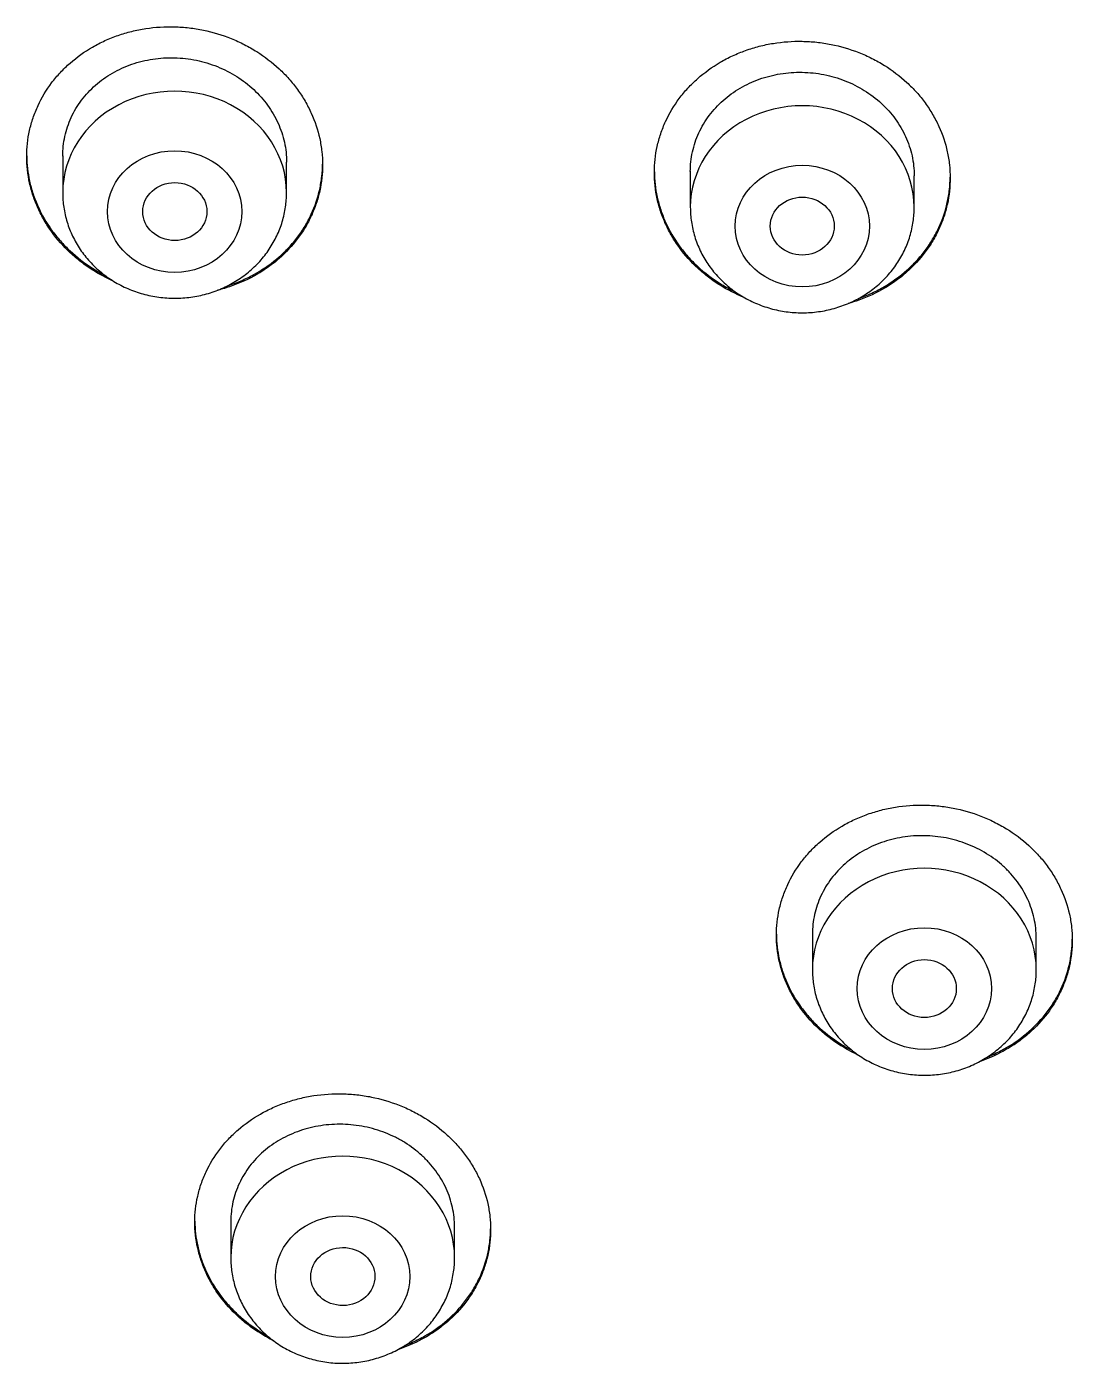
# Model space of a CAD drawing. Header units: millimetres. Extents: x 976 to 9349, y -1578 to 2211.
# Drawn here: x 2934.957 to 2936.265, y 980.209 to 981.881 of the extents above; entities that cross this region are included whole.
import ezdxf

# ---------------------------------------------------------------- set-up
doc = ezdxf.new("R2010")
doc.units = ezdxf.units.MM
doc.layers.add('Wbudowane', color=175, linetype='Continuous')

# ---------------------------------------------------------------- blocks, each defined once
blk = doc.blocks.new('Z$W@#21058')
for p, q in [((16.955, 137.839), (16.955, 137.7928)), ((17.235, 137.7928), (17.235, 137.8308)), ((17.74, 137.8195), (17.74, 137.7746)), ((18.02, 137.7746), (18.02, 137.8139)), ((17.8927, 136.8704), (17.8927, 136.8205)), ((18.1727, 136.8205), (18.1727, 136.8602)), ((17.1652, 136.506), (17.1652, 136.4602)), ((17.4452, 136.4602), (17.4452, 136.4986))]:
    blk.add_line(p, q)
for centre in [(17.095, 137.7928), (17.88, 137.7746), (18.0327, 136.8205), (17.3052, 136.4602)]:
    blk.add_ellipse(centre, major_axis=(0.14, 0), ratio=0.906308, start_param=0, end_param=3.141593)
for centre, major_axis, ratio in [((17.095, 137.7691), (-0.084, 0), 0.906308), ((17.88, 137.7509), (-0.084, 0), 0.906308), ((17.0952, 137.7691), (0.0401, 0), 0.904923), ((17.88, 137.7509), (0.04, 0), 0.906198), ((18.0327, 136.7969), (0.084, 0), 0.906308), ((18.0327, 136.7969), (0.04, 0), 0.906246), ((17.3052, 136.4365), (-0.084, 0), 0.906308), ((17.3054, 136.4366), (0.0401, 0.0003), 0.905509)]:
    blk.add_ellipse(centre, major_axis=major_axis, ratio=ratio)
for points, knots in [([(16.91, 137.8379), (16.91, 137.849), (16.9112, 137.8598), (16.9147, 137.8758), (16.9162, 137.8811), (16.9197, 137.8915), (16.9218, 137.8967), (16.9288, 137.9117), (16.9345, 137.9212), (16.9445, 137.9346), (16.9482, 137.9389), (16.9559, 137.9473), (16.96, 137.9512), (16.9728, 137.9624), (16.9821, 137.9691), (16.9973, 137.9778), (17.0025, 137.9805), (17.0132, 137.9854), (17.0241, 137.9898), (17.0355, 137.9931), (17.047, 137.996), (17.053, 137.9972), (17.0709, 137.9999), (17.0828, 138.0006), (17.1009, 138.0001), (17.107, 137.9997), (17.1191, 137.9983), (17.1251, 137.9973), (17.1429, 137.9936), (17.1544, 137.9901), (17.1712, 137.9834), (17.1768, 137.9808), (17.1875, 137.9754), (17.1926, 137.9724), (17.2077, 137.9629), (17.217, 137.9557), (17.23, 137.9437), (17.2341, 137.9395), (17.2418, 137.9308), (17.2489, 137.9218), (17.2552, 137.9123), (17.2609, 137.9024), (17.2635, 137.8973), (17.2705, 137.8819), (17.274, 137.8713), (17.2776, 137.8551), (17.2785, 137.8496), (17.2797, 137.8385), (17.28, 137.833), (17.28, 137.8166), (17.2788, 137.8058), (17.2753, 137.7896), (17.2738, 137.7843), (17.2703, 137.7739), (17.2662, 137.7637), (17.2611, 137.7539), (17.2554, 137.7444), (17.2522, 137.7397), (17.2421, 137.7262), (17.2344, 137.718), (17.2216, 137.7067), (17.2171, 137.7032), (17.2077, 137.6964), (17.2028, 137.6933), (17.1877, 137.6845), (17.1771, 137.6797), (17.1603, 137.6738), (17.1546, 137.6721), (17.1487, 137.6707), (17.1486, 137.6706), (17.1485, 137.6706)], [0, 0, 0, 0, 0.044428, 0.044428, 0.066643, 0.066643, 0.088857, 0.088857, 0.133285, 0.133285, 0.1555, 0.1555, 0.177714, 0.177714, 0.222142, 0.222142, 0.244357, 0.244357, 0.266571, 0.288785, 0.288785, 0.310999, 0.310999, 0.355428, 0.355428, 0.377642, 0.377642, 0.399856, 0.399856, 0.444285, 0.444285, 0.466499, 0.466499, 0.488713, 0.488713, 0.533142, 0.533142, 0.555356, 0.555356, 0.57757, 0.599784, 0.599784, 0.621999, 0.621999, 0.666427, 0.666427, 0.688641, 0.688641, 0.710856, 0.710856, 0.755284, 0.755284, 0.777498, 0.777498, 0.799713, 0.821927, 0.821927, 0.844141, 0.844141, 0.88857, 0.88857, 0.910784, 0.910784, 0.932998, 0.932998, 0.977426, 0.977426, 0.999641, 0.999641, 1, 1, 1, 1]), ([(17.695, 137.818), (17.695, 137.829), (17.6962, 137.8399), (17.6997, 137.8559), (17.7012, 137.8612), (17.7047, 137.8717), (17.7068, 137.8769), (17.7138, 137.892), (17.7194, 137.9015), (17.7295, 137.915), (17.7331, 137.9194), (17.7409, 137.9278), (17.745, 137.9317), (17.7578, 137.9431), (17.7671, 137.9499), (17.7822, 137.9588), (17.7875, 137.9615), (17.7982, 137.9665), (17.8091, 137.9709), (17.8204, 137.9744), (17.832, 137.9774), (17.8379, 137.9786), (17.8558, 137.9815), (17.8678, 137.9824), (17.8859, 137.982), (17.892, 137.9817), (17.9041, 137.9804), (17.9101, 137.9794), (17.9279, 137.9759), (17.9395, 137.9725), (17.9562, 137.9659), (17.9618, 137.9635), (17.9725, 137.9581), (17.9777, 137.9552), (17.9927, 137.9458), (18.0021, 137.9387), (18.015, 137.9267), (18.0191, 137.9226), (18.0268, 137.914), (18.034, 137.9051), (18.0402, 137.8956), (18.0459, 137.8858), (18.0486, 137.8807), (18.0555, 137.8653), (18.059, 137.8548), (18.0626, 137.8386), (18.0635, 137.8331), (18.0647, 137.8221), (18.065, 137.8166), (18.065, 137.8002), (18.0638, 137.7893), (18.0603, 137.7732), (18.0588, 137.7678), (18.0553, 137.7574), (18.0512, 137.7471), (18.0461, 137.7373), (18.0404, 137.7278), (18.0372, 137.7231), (18.0271, 137.7095), (18.0194, 137.7012), (18.0066, 137.6898), (18.0022, 137.6862), (17.9928, 137.6794), (17.9878, 137.6761), (17.9728, 137.6673), (17.9621, 137.6623), (17.9465, 137.6567), (17.9419, 137.6553), (17.9373, 137.654)], [0, 0, 0, 0, 0.044646, 0.044646, 0.066969, 0.066969, 0.089292, 0.089292, 0.133939, 0.133939, 0.156262, 0.156262, 0.178585, 0.178585, 0.223231, 0.223231, 0.245554, 0.245554, 0.267877, 0.2902, 0.2902, 0.312523, 0.312523, 0.357169, 0.357169, 0.379492, 0.379492, 0.401816, 0.401816, 0.446462, 0.446462, 0.468785, 0.468785, 0.491108, 0.491108, 0.535754, 0.535754, 0.558077, 0.558077, 0.5804, 0.602723, 0.602723, 0.625046, 0.625046, 0.669693, 0.669693, 0.692016, 0.692016, 0.714339, 0.714339, 0.758985, 0.758985, 0.781308, 0.781308, 0.803631, 0.825954, 0.825954, 0.848277, 0.848277, 0.892924, 0.892924, 0.915247, 0.915247, 0.93757, 0.93757, 0.982216, 0.982216, 1, 1, 1, 1]), ([(16.955, 137.8386), (16.955, 137.8469), (16.9559, 137.8551), (16.9586, 137.8673), (16.9597, 137.8713), (16.9624, 137.8792), (16.9654, 137.8869), (16.9693, 137.8943), (16.9737, 137.9015), (16.976, 137.905), (16.9837, 137.9152), (16.9895, 137.9215), (16.9992, 137.93), (17.0026, 137.9327), (17.0097, 137.9378), (17.0134, 137.9402), (17.0248, 137.9467), (17.0329, 137.9504), (17.0456, 137.9548), (17.0499, 137.9561), (17.0587, 137.9583), (17.0631, 137.9592), (17.0766, 137.9612), (17.0856, 137.9618), (17.0995, 137.9614), (17.1041, 137.9611), (17.1132, 137.96), (17.1222, 137.9586), (17.131, 137.9563), (17.1398, 137.9537), (17.1442, 137.9522), (17.1569, 137.947), (17.165, 137.9429), (17.1802, 137.9333), (17.1874, 137.9278), (17.2003, 137.9157), (17.2061, 137.9092), (17.2138, 137.8986), (17.2162, 137.8949), (17.2206, 137.8875), (17.2245, 137.8799), (17.2276, 137.872), (17.2302, 137.864), (17.2314, 137.8599), (17.2341, 137.8475), (17.235, 137.8392), (17.235, 137.8308)], [0, 0, 0, 0, 0.062393, 0.062393, 0.093647, 0.093647, 0.1249, 0.156154, 0.156154, 0.187408, 0.187408, 0.249915, 0.249915, 0.281168, 0.281168, 0.312422, 0.312422, 0.374929, 0.374929, 0.406182, 0.406182, 0.437436, 0.437436, 0.499943, 0.499943, 0.531197, 0.531197, 0.56245, 0.593704, 0.593704, 0.624957, 0.624957, 0.687464, 0.687464, 0.749972, 0.749972, 0.812479, 0.812479, 0.843732, 0.843732, 0.874986, 0.906239, 0.906239, 0.937493, 0.937493, 1, 1, 1, 1]), ([(17.74, 137.8192), (17.74, 137.8274), (17.7409, 137.8356), (17.7436, 137.8478), (17.7447, 137.8519), (17.7473, 137.8598), (17.7504, 137.8675), (17.7543, 137.8749), (17.7586, 137.8822), (17.761, 137.8857), (17.7687, 137.896), (17.7745, 137.9023), (17.7842, 137.9109), (17.7875, 137.9136), (17.7947, 137.9188), (17.7984, 137.9212), (17.8098, 137.9279), (17.8178, 137.9317), (17.8305, 137.9362), (17.8349, 137.9376), (17.8437, 137.9398), (17.8481, 137.9407), (17.8615, 137.9429), (17.8706, 137.9436), (17.8845, 137.9433), (17.8891, 137.943), (17.8982, 137.9421), (17.9072, 137.9407), (17.9161, 137.9385), (17.9248, 137.936), (17.9292, 137.9345), (17.9419, 137.9295), (17.95, 137.9254), (17.9652, 137.916), (17.9724, 137.9105), (17.9854, 137.8985), (17.9912, 137.8921), (17.9988, 137.8815), (18.0012, 137.8779), (18.0056, 137.8705), (18.0095, 137.8629), (18.0126, 137.8551), (18.0152, 137.8471), (18.0164, 137.843), (18.0191, 137.8307), (18.02, 137.8223), (18.02, 137.8139)], [0, 0, 0, 0, 0.062394, 0.062394, 0.093647, 0.093647, 0.124901, 0.156154, 0.156154, 0.187408, 0.187408, 0.249915, 0.249915, 0.281169, 0.281169, 0.312422, 0.312422, 0.374929, 0.374929, 0.406183, 0.406183, 0.437436, 0.437436, 0.499943, 0.499943, 0.531197, 0.531197, 0.56245, 0.593704, 0.593704, 0.624958, 0.624958, 0.687465, 0.687465, 0.749972, 0.749972, 0.812479, 0.812479, 0.843732, 0.843732, 0.874986, 0.906239, 0.906239, 0.937493, 0.937493, 1, 1, 1, 1]), ([(16.91, 137.8389), (16.9101, 137.8282), (16.9113, 137.8176), (16.9147, 137.8018), (16.9162, 137.7964), (16.9197, 137.7858), (16.9218, 137.7805), (16.9288, 137.765), (16.9345, 137.7552), (16.9445, 137.7413), (16.9482, 137.7367), (16.9559, 137.728), (16.96, 137.7238), (16.9728, 137.7118), (16.9821, 137.7046), (16.9973, 137.695), (17.0025, 137.692), (17.0079, 137.6893)], [0, 0, 0, 0, 0.177075, 0.177075, 0.268526, 0.268526, 0.359976, 0.359976, 0.542878, 0.542878, 0.634329, 0.634329, 0.72578, 0.72578, 0.908682, 0.908682, 1, 1, 1, 1]), ([(17.0182, 137.6822), (17.0092, 137.6862), (17.0007, 137.6908), (16.9875, 137.6991), (16.9826, 137.7025), (16.9731, 137.7098), (16.9686, 137.7136), (16.9558, 137.7256), (16.9481, 137.7342), (16.938, 137.7482), (16.9348, 137.7531), (16.9291, 137.7629), (16.9239, 137.773), (16.9198, 137.7834), (16.9163, 137.794), (16.9148, 137.7994), (16.9112, 137.8158), (16.91, 137.8268), (16.91, 137.8379)], [0, 0, 0, 0, 0.140102, 0.140102, 0.226092, 0.226092, 0.312082, 0.312082, 0.484061, 0.484061, 0.570051, 0.570051, 0.656041, 0.742031, 0.742031, 0.82802, 0.82802, 1, 1, 1, 1]), ([(17.1614, 137.6764), (17.1628, 137.6768), (17.1642, 137.6773), (17.1712, 137.6797), (17.1768, 137.6819), (17.1875, 137.6868), (17.1926, 137.6895), (17.2077, 137.6982), (17.217, 137.7048), (17.23, 137.7162), (17.2341, 137.7202), (17.2418, 137.7284), (17.2489, 137.737), (17.2552, 137.7462), (17.2609, 137.7558), (17.2635, 137.7607), (17.2705, 137.7758), (17.274, 137.7862), (17.2776, 137.8022), (17.2785, 137.8076), (17.2797, 137.8183), (17.28, 137.8234), (17.28, 137.8286)], [0, 0, 0, 0, 0.020721, 0.020721, 0.102743, 0.102743, 0.184765, 0.184765, 0.348809, 0.348809, 0.430831, 0.430831, 0.512853, 0.594875, 0.594875, 0.676897, 0.676897, 0.840942, 0.840942, 0.922964, 0.922964, 1, 1, 1, 1]), ([(17.695, 137.819), (17.6951, 137.8083), (17.6963, 137.7977), (17.6997, 137.7819), (17.7012, 137.7766), (17.7047, 137.766), (17.7068, 137.7607), (17.7138, 137.7453), (17.7194, 137.7356), (17.7295, 137.7217), (17.7331, 137.7172), (17.7409, 137.7085), (17.745, 137.7044), (17.7578, 137.6926), (17.7671, 137.6854), (17.7822, 137.676), (17.7875, 137.673), (17.794, 137.6698), (17.7951, 137.6692), (17.7962, 137.6687)], [0, 0, 0, 0, 0.173727, 0.173727, 0.263446, 0.263446, 0.353165, 0.353165, 0.532604, 0.532604, 0.622324, 0.622324, 0.712043, 0.712043, 0.891482, 0.891482, 0.981202, 0.981202, 1, 1, 1, 1]), ([(17.8071, 137.6617), (17.7967, 137.666), (17.7868, 137.671), (17.7724, 137.68), (17.7675, 137.6833), (17.7581, 137.6905), (17.7536, 137.6943), (17.7408, 137.7061), (17.7331, 137.7147), (17.723, 137.7286), (17.7198, 137.7334), (17.7141, 137.7432), (17.7089, 137.7532), (17.7048, 137.7636), (17.7013, 137.7741), (17.6998, 137.7795), (17.6962, 137.7959), (17.695, 137.8069), (17.695, 137.818)], [0, 0, 0, 0, 0.1571454, 0.1571454, 0.2414309, 0.2414309, 0.3257163, 0.3257163, 0.4942872, 0.4942872, 0.5785727, 0.5785727, 0.6628582, 0.7471436, 0.7471436, 0.8314291, 0.8314291, 1, 1, 1, 1]), ([(17.9499, 137.6601), (17.9502, 137.6602), (17.9504, 137.6602), (17.9562, 137.6623), (17.9618, 137.6646), (17.9725, 137.6696), (17.9777, 137.6723), (17.9927, 137.6811), (18.0021, 137.6879), (18.015, 137.6994), (18.0191, 137.7034), (18.0268, 137.7117), (18.034, 137.7203), (18.0402, 137.7296), (18.0459, 137.7392), (18.0486, 137.7442), (18.0555, 137.7593), (18.059, 137.7697), (18.0626, 137.7857), (18.0635, 137.7912), (18.0647, 137.8018), (18.065, 137.807), (18.065, 137.8121)], [0, 0, 0, 0, 0.00365, 0.00365, 0.087102, 0.087102, 0.170554, 0.170554, 0.337457, 0.337457, 0.420909, 0.420909, 0.504361, 0.587812, 0.587812, 0.671264, 0.671264, 0.838168, 0.838168, 0.921619, 0.921619, 1, 1, 1, 1]), ([(16.955, 137.7928), (16.955, 137.786), (16.9559, 137.7746), (16.9601, 137.7556), (16.967, 137.7382), (16.9765, 137.7214), (16.9885, 137.7063), (17.0027, 137.6928), (17.0187, 137.6814), (17.0364, 137.6722), (17.0553, 137.6656), (17.075, 137.6615), (17.0951, 137.6602), (17.1153, 137.6615), (17.135, 137.6656), (17.1539, 137.6723), (17.1715, 137.6815), (17.1876, 137.693), (17.2018, 137.7065), (17.2137, 137.7217), (17.2232, 137.7386), (17.2301, 137.7561), (17.2341, 137.7749), (17.235, 137.7862), (17.235, 137.7928)], [0, 0, 0, 0, 0.043723, 0.08855, 0.133515, 0.178674, 0.224062, 0.269684, 0.315523, 0.361546, 0.407709, 0.453968, 0.500279, 0.546601, 0.592892, 0.639107, 0.685199, 0.73112, 0.776832, 0.822308, 0.867548, 0.912577, 0.957444, 1, 1, 1, 1]), ([(17.74, 137.7746), (17.74, 137.7678), (17.7409, 137.7564), (17.7451, 137.7375), (17.752, 137.72), (17.7615, 137.7032), (17.7735, 137.6881), (17.7877, 137.6746), (17.8037, 137.6632), (17.8214, 137.6541), (17.8403, 137.6474), (17.86, 137.6433), (17.8801, 137.642), (17.9003, 137.6434), (17.92, 137.6475), (17.9389, 137.6542), (17.9565, 137.6634), (17.9726, 137.6748), (17.9868, 137.6884), (17.9987, 137.7036), (18.0082, 137.7204), (18.0151, 137.7379), (18.0191, 137.7567), (18.02, 137.768), (18.02, 137.7746)], [0, 0, 0, 0, 0.043723, 0.08855, 0.133515, 0.178674, 0.224062, 0.269684, 0.315523, 0.361546, 0.407709, 0.453968, 0.500279, 0.546601, 0.592892, 0.639107, 0.685199, 0.73112, 0.776832, 0.822308, 0.867548, 0.912577, 0.957444, 1, 1, 1, 1]), ([(17.8477, 136.8637), (17.8477, 136.8747), (17.8489, 136.8854), (17.8524, 136.9013), (17.8539, 136.9065), (17.8574, 136.9169), (17.8595, 136.922), (17.8664, 136.937), (17.8721, 136.9464), (17.8822, 136.9598), (17.8858, 136.9641), (17.8935, 136.9724), (17.8976, 136.9764), (17.9104, 136.9876), (17.9197, 136.9943), (17.9349, 137.0032), (17.9401, 137.0059), (17.9508, 137.0108), (17.9617, 137.0153), (17.973, 137.0187), (17.9846, 137.0217), (17.9905, 137.0229), (18.0084, 137.0258), (18.0204, 137.0267), (18.0385, 137.0264), (18.0446, 137.026), (18.0567, 137.0248), (18.0627, 137.0239), (18.0805, 137.0204), (18.0921, 137.0171), (18.1089, 137.0106), (18.1144, 137.0081), (18.1252, 137.0028), (18.1303, 136.9999), (18.1454, 136.9907), (18.1547, 136.9837), (18.1677, 136.9718), (18.1718, 136.9677), (18.1795, 136.9592), (18.1867, 136.9504), (18.1929, 136.941), (18.1986, 136.9313), (18.2012, 136.9263), (18.2082, 136.9111), (18.2117, 136.9007), (18.2153, 136.8847), (18.2162, 136.8793), (18.2174, 136.8683), (18.2177, 136.8629), (18.2177, 136.8467), (18.2165, 136.8359), (18.213, 136.8199), (18.2115, 136.8146), (18.208, 136.8043), (18.2039, 136.7942), (18.1988, 136.7845), (18.1931, 136.775), (18.1899, 136.7703), (18.1798, 136.7569), (18.1722, 136.7487), (18.1594, 136.7374), (18.1549, 136.7338), (18.1455, 136.727), (18.1406, 136.7238), (18.1255, 136.7151), (18.1149, 136.7101), (18.1029, 136.7058), (18.102, 136.7056), (18.1012, 136.7053)], [0, 0, 0, 0, 0.045297, 0.045297, 0.067946, 0.067946, 0.090595, 0.090595, 0.135892, 0.135892, 0.15854, 0.15854, 0.181189, 0.181189, 0.226486, 0.226486, 0.249135, 0.249135, 0.271784, 0.294432, 0.294432, 0.317081, 0.317081, 0.362378, 0.362378, 0.385027, 0.385027, 0.407675, 0.407675, 0.452973, 0.452973, 0.475621, 0.475621, 0.49827, 0.49827, 0.543567, 0.543567, 0.566216, 0.566216, 0.588864, 0.611513, 0.611513, 0.634162, 0.634162, 0.679459, 0.679459, 0.702107, 0.702107, 0.724756, 0.724756, 0.770053, 0.770053, 0.792702, 0.792702, 0.815351, 0.837999, 0.837999, 0.860648, 0.860648, 0.905945, 0.905945, 0.928594, 0.928594, 0.951242, 0.951242, 0.99654, 0.99654, 1, 1, 1, 1]), ([(18.1727, 136.8602), (18.1727, 136.8685), (18.1718, 136.8767), (18.1691, 136.8888), (18.168, 136.8928), (18.1653, 136.9007), (18.1638, 136.9047), (18.1585, 136.9162), (18.1542, 136.9235), (18.1466, 136.9338), (18.1438, 136.9372), (18.138, 136.9437), (18.1349, 136.9468), (18.1252, 136.9557), (18.1181, 136.961), (18.1066, 136.968), (18.1027, 136.9703), (18.0946, 136.9743), (18.0863, 136.9779), (18.0777, 136.9808), (18.0689, 136.9833), (18.0645, 136.9844), (18.0509, 136.9871), (18.0418, 136.988), (18.0281, 136.9882), (18.0236, 136.9881), (18.0144, 136.9875), (18.0098, 136.9869), (17.9964, 136.9848), (17.9876, 136.9825), (17.9749, 136.978), (17.9707, 136.9763), (17.9626, 136.9726), (17.9587, 136.9705), (17.9473, 136.9639), (17.9403, 136.9589), (17.9272, 136.9474), (17.9214, 136.9411), (17.9138, 136.9311), (17.9114, 136.9276), (17.9071, 136.9204), (17.9051, 136.9167), (17.8998, 136.9053), (17.8972, 136.8976), (17.8945, 136.8855), (17.8938, 136.8815), (17.8929, 136.8732), (17.8927, 136.8691), (17.8927, 136.865), (17.8927, 136.865), (17.8927, 136.865)], [0, 0, 0, 0, 0.062493, 0.062493, 0.093739, 0.093739, 0.124986, 0.124986, 0.187479, 0.187479, 0.218725, 0.218725, 0.249972, 0.249972, 0.312464, 0.312464, 0.343711, 0.343711, 0.374957, 0.406204, 0.406204, 0.43745, 0.43745, 0.499943, 0.499943, 0.53119, 0.53119, 0.562436, 0.562436, 0.624929, 0.624929, 0.656175, 0.656175, 0.687422, 0.687422, 0.749915, 0.749915, 0.812407, 0.812407, 0.843654, 0.843654, 0.8749, 0.8749, 0.937393, 0.937393, 0.96864, 0.96864, 0.999886, 0.999886, 1, 1, 1, 1]), ([(17.8477, 136.8648), (17.8478, 136.8542), (17.849, 136.8437), (17.8524, 136.8281), (17.8539, 136.8228), (17.8574, 136.8123), (17.8595, 136.8071), (17.8664, 136.7919), (17.8721, 136.7823), (17.8822, 136.7686), (17.8858, 136.7641), (17.8936, 136.7555), (17.8977, 136.7514), (17.9105, 136.7397), (17.9198, 136.7327), (17.9341, 136.7239), (17.9384, 136.7215), (17.9428, 136.7192)], [0, 0, 0, 0, 0.1798863, 0.1798863, 0.272822, 0.272822, 0.3657576, 0.3657576, 0.5516289, 0.5516289, 0.6445646, 0.6445646, 0.7375003, 0.7375003, 0.9233716, 0.9233716, 1, 1, 1, 1]), ([(17.9515, 136.7129), (17.9441, 136.7162), (17.937, 136.72), (17.9251, 136.7273), (17.9203, 136.7306), (17.9108, 136.7377), (17.9063, 136.7414), (17.8935, 136.7531), (17.8858, 136.7616), (17.8757, 136.7754), (17.8725, 136.7801), (17.8668, 136.7898), (17.8616, 136.7997), (17.8575, 136.81), (17.854, 136.8204), (17.8525, 136.8257), (17.8489, 136.8419), (17.8477, 136.8528), (17.8477, 136.8637)], [0, 0, 0, 0, 0.1196411, 0.1196411, 0.207677, 0.207677, 0.2957129, 0.2957129, 0.4717846, 0.4717846, 0.5598205, 0.5598205, 0.6478564, 0.7358923, 0.7358923, 0.8239282, 0.8239282, 1, 1, 1, 1]), ([(18.1112, 136.7111), (18.1142, 136.7123), (18.1171, 136.7136), (18.1253, 136.7174), (18.1304, 136.7201), (18.1455, 136.7288), (18.1548, 136.7355), (18.1721, 136.7507), (18.1797, 136.7589), (18.1898, 136.7722), (18.1929, 136.7768), (18.1986, 136.7863), (18.2013, 136.7913), (18.2082, 136.8062), (18.2117, 136.8165), (18.2153, 136.8324), (18.2162, 136.8378), (18.2173, 136.8483), (18.2176, 136.8534), (18.2177, 136.8585)], [0, 0, 0, 0, 0.046383, 0.046383, 0.133581, 0.133581, 0.307978, 0.307978, 0.482375, 0.482375, 0.569574, 0.569574, 0.656772, 0.656772, 0.831169, 0.831169, 0.918368, 0.918368, 1, 1, 1, 1]), ([(17.8927, 136.8205), (17.8927, 136.8138), (17.8936, 136.8024), (17.8978, 136.7834), (17.9047, 136.766), (17.9142, 136.7492), (17.9262, 136.7341), (17.9404, 136.7206), (17.9564, 136.7092), (17.9741, 136.7), (17.993, 136.6934), (18.0127, 136.6893), (18.0328, 136.688), (18.0529, 136.6893), (18.0727, 136.6934), (18.0915, 136.7001), (18.1092, 136.7093), (18.1253, 136.7208), (18.1394, 136.7343), (18.1514, 136.7495), (18.1609, 136.7664), (18.1678, 136.7839), (18.1718, 136.8027), (18.1727, 136.814), (18.1727, 136.8205)], [0, 0, 0, 0, 0.043723, 0.08855, 0.133515, 0.178674, 0.224062, 0.269684, 0.315523, 0.361546, 0.407709, 0.453968, 0.500279, 0.546601, 0.592892, 0.639107, 0.685199, 0.73112, 0.776832, 0.822308, 0.867548, 0.912577, 0.957444, 1, 1, 1, 1]), ([(17.1202, 136.5048), (17.1202, 136.5157), (17.1214, 136.5264), (17.125, 136.5422), (17.1264, 136.5474), (17.1299, 136.5576), (17.132, 136.5627), (17.139, 136.5776), (17.1447, 136.5869), (17.1547, 136.6001), (17.1583, 136.6044), (17.1661, 136.6126), (17.1701, 136.6165), (17.1829, 136.6276), (17.1922, 136.6341), (17.2074, 136.6428), (17.2126, 136.6455), (17.2233, 136.6503), (17.2342, 136.6546), (17.2455, 136.658), (17.2571, 136.6608), (17.263, 136.662), (17.2809, 136.6647), (17.2929, 136.6655), (17.311, 136.6651), (17.317, 136.6647), (17.3291, 136.6633), (17.3352, 136.6624), (17.353, 136.6588), (17.3645, 136.6554), (17.3813, 136.6488), (17.3869, 136.6463), (17.3976, 136.6409), (17.4028, 136.638), (17.4178, 136.6287), (17.4272, 136.6216), (17.4402, 136.6097), (17.4443, 136.6056), (17.452, 136.5971), (17.4592, 136.5883), (17.4654, 136.5788), (17.4711, 136.5691), (17.4738, 136.5641), (17.4808, 136.5489), (17.4843, 136.5385), (17.4878, 136.5226), (17.4887, 136.5172), (17.4899, 136.5063), (17.4902, 136.5009), (17.4902, 136.4847), (17.4891, 136.474), (17.4855, 136.4581), (17.484, 136.4528), (17.4805, 136.4426), (17.4765, 136.4325), (17.4713, 136.4229), (17.4656, 136.4135), (17.4625, 136.4089), (17.4523, 136.3956), (17.4447, 136.3875), (17.4319, 136.3764), (17.4275, 136.3729), (17.4181, 136.3662), (17.4132, 136.3631), (17.3981, 136.3545), (17.3875, 136.3496), (17.3754, 136.3455), (17.3746, 136.3452), (17.3737, 136.3449)], [0, 0, 0, 0, 0.045292, 0.045292, 0.067939, 0.067939, 0.090585, 0.090585, 0.135877, 0.135877, 0.158523, 0.158523, 0.18117, 0.18117, 0.226462, 0.226462, 0.249108, 0.249108, 0.271754, 0.294401, 0.294401, 0.317047, 0.317047, 0.362339, 0.362339, 0.384985, 0.384985, 0.407632, 0.407632, 0.452924, 0.452924, 0.47557, 0.47557, 0.498216, 0.498216, 0.543509, 0.543509, 0.566155, 0.566155, 0.588801, 0.611447, 0.611447, 0.634094, 0.634094, 0.679386, 0.679386, 0.702032, 0.702032, 0.724678, 0.724678, 0.769971, 0.769971, 0.792617, 0.792617, 0.815263, 0.837909, 0.837909, 0.860555, 0.860555, 0.905848, 0.905848, 0.928494, 0.928494, 0.95114, 0.95114, 0.996433, 0.996433, 1, 1, 1, 1]), ([(17.4452, 136.4986), (17.4452, 136.5068), (17.4443, 136.515), (17.4416, 136.527), (17.4405, 136.531), (17.4379, 136.539), (17.4363, 136.5429), (17.431, 136.5544), (17.4267, 136.5617), (17.4191, 136.5721), (17.4163, 136.5755), (17.4105, 136.582), (17.4074, 136.5851), (17.3977, 136.594), (17.3906, 136.5993), (17.3791, 136.6065), (17.3751, 136.6087), (17.367, 136.6128), (17.3588, 136.6164), (17.3502, 136.6194), (17.3414, 136.622), (17.3369, 136.6231), (17.3234, 136.6258), (17.3143, 136.6269), (17.3006, 136.6272), (17.296, 136.6271), (17.2868, 136.6265), (17.2823, 136.626), (17.2688, 136.624), (17.2601, 136.6218), (17.2474, 136.6175), (17.2432, 136.6158), (17.2351, 136.6121), (17.2312, 136.6101), (17.2199, 136.6037), (17.2128, 136.5987), (17.1997, 136.5874), (17.1939, 136.5812), (17.1863, 136.5712), (17.184, 136.5678), (17.1796, 136.5607), (17.1777, 136.557), (17.1724, 136.5458), (17.1697, 136.5381), (17.167, 136.5261), (17.1664, 136.5221), (17.1655, 136.5139), (17.1652, 136.5098), (17.1652, 136.5057), (17.1652, 136.5057), (17.1652, 136.5057)], [0, 0, 0, 0, 0.062493, 0.062493, 0.093739, 0.093739, 0.124985, 0.124985, 0.187478, 0.187478, 0.218724, 0.218724, 0.249971, 0.249971, 0.312463, 0.312463, 0.34371, 0.34371, 0.374956, 0.406202, 0.406202, 0.437449, 0.437449, 0.499941, 0.499941, 0.531188, 0.531188, 0.562434, 0.562434, 0.624927, 0.624927, 0.656173, 0.656173, 0.68742, 0.68742, 0.749912, 0.749912, 0.812405, 0.812405, 0.843651, 0.843651, 0.874898, 0.874898, 0.93739, 0.93739, 0.968637, 0.968637, 0.999883, 0.999883, 1, 1, 1, 1]), ([(17.1202, 136.5059), (17.1203, 136.4953), (17.1215, 136.4849), (17.125, 136.4693), (17.1264, 136.464), (17.13, 136.4535), (17.132, 136.4483), (17.139, 136.4331), (17.1447, 136.4235), (17.1548, 136.4097), (17.1584, 136.4053), (17.1662, 136.3967), (17.1703, 136.3925), (17.1831, 136.3808), (17.1924, 136.3737), (17.2053, 136.3657), (17.208, 136.3641), (17.2108, 136.3625)], [0, 0, 0, 0, 0.1848121, 0.1848121, 0.280313, 0.280313, 0.3758138, 0.3758138, 0.5668156, 0.5668156, 0.6623165, 0.6623165, 0.7578173, 0.7578173, 0.9488191, 0.9488191, 1, 1, 1, 1]), ([(17.2186, 136.3563), (17.2132, 136.359), (17.2079, 136.362), (17.1978, 136.3683), (17.1929, 136.3716), (17.1834, 136.3787), (17.1789, 136.3825), (17.1661, 136.3943), (17.1584, 136.4028), (17.1482, 136.4165), (17.1451, 136.4213), (17.1393, 136.431), (17.1341, 136.4409), (17.1301, 136.4512), (17.1265, 136.4616), (17.125, 136.4669), (17.1214, 136.483), (17.1202, 136.4939), (17.1202, 136.5048)], [0, 0, 0, 0, 0.092156, 0.092156, 0.18294, 0.18294, 0.273725, 0.273725, 0.455293, 0.455293, 0.546078, 0.546078, 0.636862, 0.727647, 0.727647, 0.818431, 0.818431, 1, 1, 1, 1]), ([(17.3833, 136.3505), (17.3864, 136.3517), (17.3895, 136.353), (17.3978, 136.3568), (17.403, 136.3594), (17.418, 136.368), (17.4274, 136.3746), (17.4446, 136.3895), (17.4523, 136.3977), (17.4623, 136.4108), (17.4654, 136.4154), (17.4712, 136.4248), (17.4738, 136.4297), (17.4808, 136.4445), (17.4843, 136.4547), (17.4878, 136.4705), (17.4887, 136.4758), (17.4899, 136.4863), (17.4902, 136.4913), (17.4902, 136.4964)], [0, 0, 0, 0, 0.048851, 0.048851, 0.135848, 0.135848, 0.309843, 0.309843, 0.483838, 0.483838, 0.570836, 0.570836, 0.657833, 0.657833, 0.831828, 0.831828, 0.918826, 0.918826, 1, 1, 1, 1]), ([(17.1652, 136.4602), (17.1652, 136.4534), (17.1661, 136.442), (17.1703, 136.4231), (17.1772, 136.4056), (17.1868, 136.3888), (17.1987, 136.3737), (17.2129, 136.3602), (17.229, 136.3488), (17.2466, 136.3396), (17.2655, 136.333), (17.2852, 136.3289), (17.3053, 136.3276), (17.3255, 136.329), (17.3452, 136.3331), (17.3641, 136.3398), (17.3818, 136.349), (17.3978, 136.3604), (17.412, 136.374), (17.4239, 136.3892), (17.4334, 136.406), (17.4403, 136.4235), (17.4443, 136.4423), (17.4452, 136.4536), (17.4452, 136.4602)], [0, 0, 0, 0, 0.043723, 0.08855, 0.133515, 0.178674, 0.224062, 0.269684, 0.315523, 0.361546, 0.407709, 0.453968, 0.500279, 0.546601, 0.592892, 0.639107, 0.685199, 0.73112, 0.776832, 0.822308, 0.867548, 0.912577, 0.957444, 1, 1, 1, 1])]:
    blk.add_open_spline(points, degree=3, knots=knots)

msp = doc.modelspace()

# ---------------------------------------------------------------- block references
at = {"layer": 'Wbudowane'}
msp.add_blockref('Z$W@#21058', (2918.0473, 843.881), dxfattribs=at)

doc.saveas('drawing.dxf')
